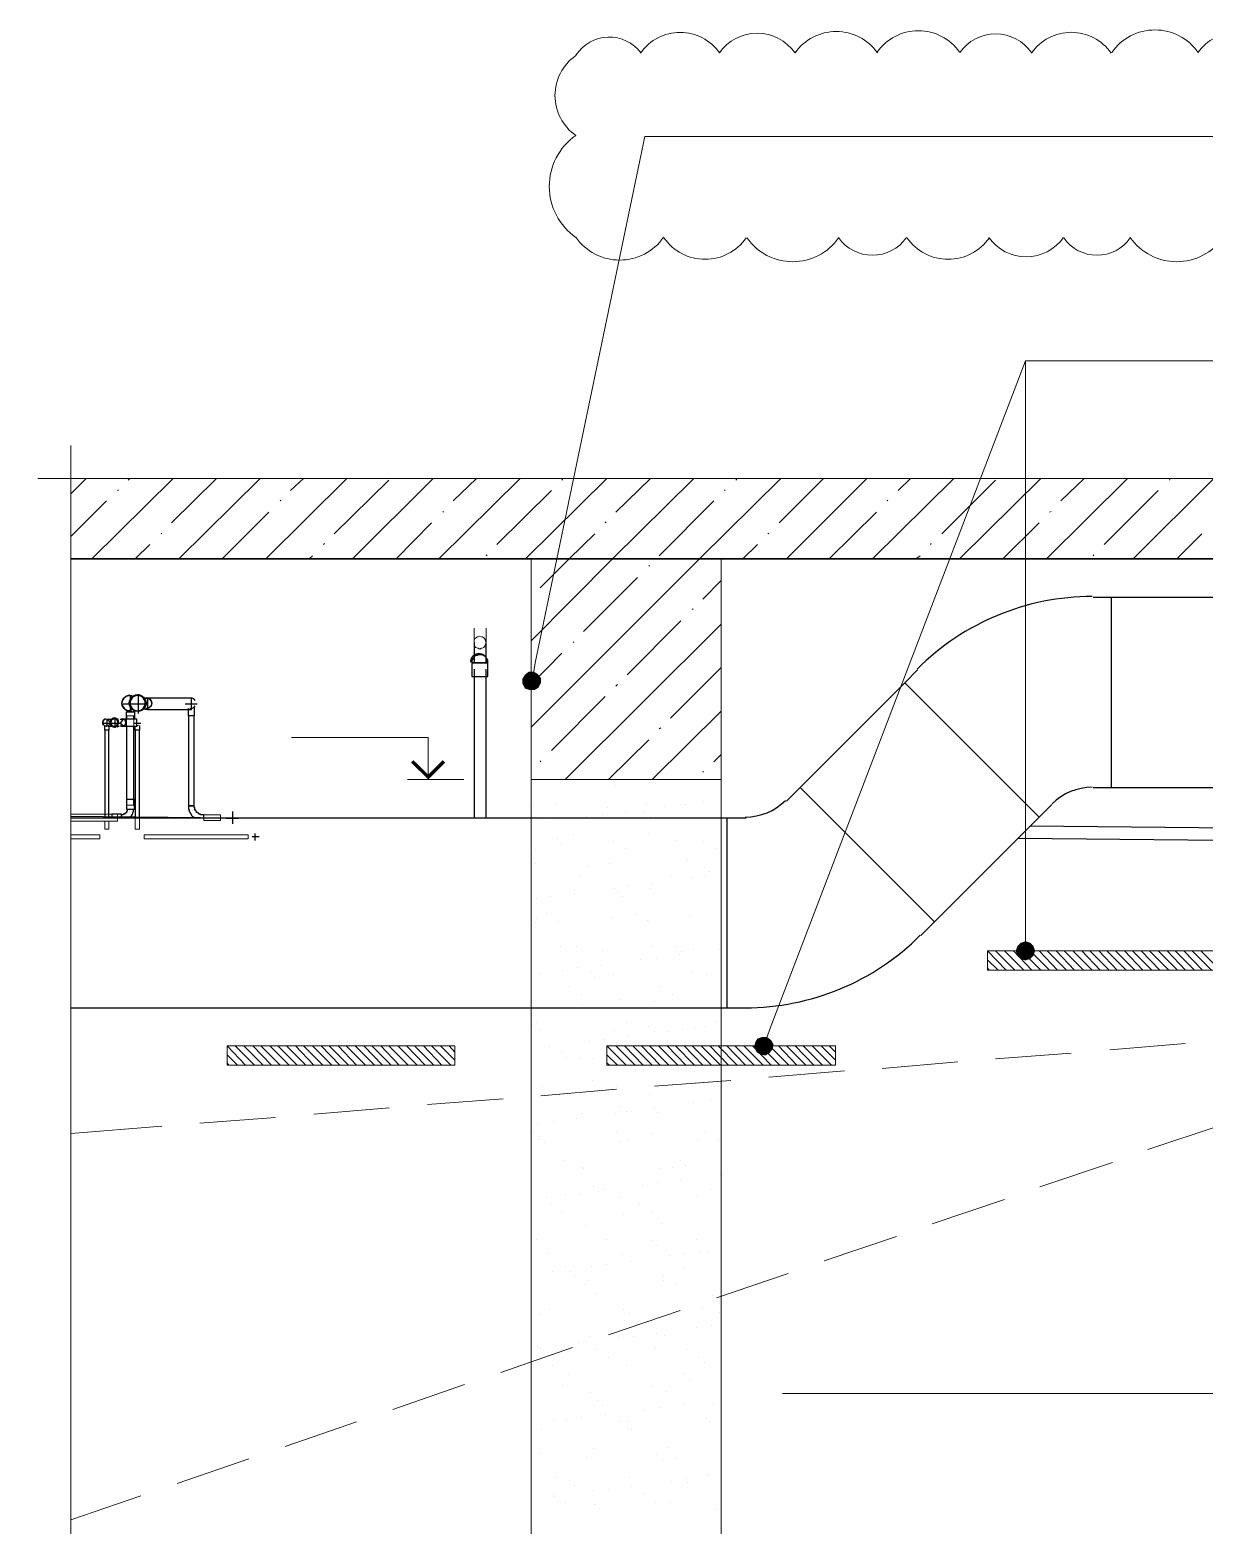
# Model space of a CAD drawing. Header units: millimetres. Extents: x -356862 to 418287, y 0 to 839748.
# Drawn here: x 397891 to 401049, y 761657 to 765679 of the extents above; entities that cross this region are included whole.
import ezdxf

# ---------------------------------------------------------------- set-up
doc = ezdxf.new("R2010")
doc.units = ezdxf.units.MM
doc.layers.add('PDF _Геометрия', color=7, linetype='Continuous', true_color=0xbababa)
doc.layers.add('PDF _Сплошная заливка', color=7, linetype='Continuous', true_color=0xf50000)

msp = doc.modelspace()

# ---------------------------------------------------------------- linework, layer by layer
at = {"layer": 'PDF _Геометрия', "color": 1, "lineweight": 20}
for points in [[(400170.5422, 765616.5171, 0.520539888), (399948.8711, 765616.5171, 0.52053993), (399745.5641, 765616.8028, 0.520539899), (399534.1736, 765617.1215)], [(401443.7671, 765617.7259, 0.520540055), (401243.3764, 765617.7259, 0.520539899), (401032.3796, 765617.1215)], [(399358.8788, 765609.3847, 0.520539928), (399358.8788, 765394.807, 0.52053988), (399359.4193, 765120.0106)]]:
    msp.add_lwpolyline(points, format="xyb", dxfattribs=at)
at = {"layer": 'PDF _Геометрия', "color": 251, "lineweight": 20, "true_color": 0x545454}
for points in [[(399245.7917, 763952.4553), (399250.1216, 763976.2697), (399544.5546, 765392.146), (399696.101, 765392.146), (402822.2866, 765392.146)], [(399873.6268, 762969.5687), (399882.2866, 762993.3831), (400568.5752, 764788.1254)], [(400568.5752, 763227.1975), (400568.5752, 763253.1769), (400568.5752, 764788.1254), (400722.2866, 764788.1254), (403991.3587, 764788.1254)], [(402071.0495, 762997.713), (402055.8948, 762978.2285), (401283.0082, 762010.4965), (401129.2969, 762010.4965), (399914.7608, 762010.4965)]]:
    msp.add_lwpolyline(points, dxfattribs=at)
at = {"layer": 'PDF _Геометрия', "color": 7, "lineweight": 5}
for points in [[(408306.101, 764472.0429), (408217.3381, 764472.0429), (403183.833, 764472.0429), (403147.0288, 764621.4243), (403071.2556, 764324.8264), (403034.4515, 764472.0429), (398000.9464, 764472.0429), (397912.1835, 764472.0429)], [(398000.9464, 764560.8058), (398000.9464, 764472.0429), (398000.9464, 761205.1357), (397853.7299, 761168.3315), (398150.3278, 761094.7233), (398000.9464, 761057.9192), (398000.9464, 757788.847), (398000.9464, 757700.0841)]]:
    msp.add_lwpolyline(points, dxfattribs=at)
at = {"layer": 'PDF _Геометрия', "color": 7, "lineweight": 9}
for points in [[(398000.9464, 764430.9089), (398042.0804, 764472.0429)], [(398057.235, 764255.548), (398275.8948, 764472.0429)], [(398154.6577, 764467.713), (398158.9876, 764472.0429)], [(398271.5649, 764352.9707), (398392.802, 764472.0429)], [(398291.0495, 764255.548), (398509.7093, 764472.0429)], [(398524.8639, 764255.548), (398743.5237, 764472.0429)], [(398591.9773, 764439.5687), (398626.6165, 764472.0429)], [(398708.8845, 764322.6614), (398856.101, 764467.713)], [(398758.6783, 764255.548), (398975.1732, 764472.0429)], [(398990.3278, 764255.548), (399208.9876, 764472.0429)], [(399029.2969, 764411.4243), (399092.0804, 764472.0429)], [(399224.1422, 764255.548), (399442.802, 764472.0429)], [(399321.5649, 764467.713), (399323.7299, 764472.0429)], [(399457.9567, 764255.548), (399676.6165, 764472.0429)], [(399466.6165, 764381.1151), (399559.7093, 764472.0429)], [(399691.7711, 764255.548), (399910.4309, 764472.0429)], [(399789.1938, 764467.713), (399793.5237, 764472.0429)], [(399906.101, 764352.9707), (400025.1732, 764472.0429)], [(399925.5855, 764255.548), (400142.0804, 764472.0429)], [(400157.235, 764255.548), (400375.8948, 764472.0429)], [(400226.5134, 764439.5687), (400258.9876, 764472.0429)], [(400343.4206, 764322.6614), (400488.4721, 764467.713)], [(400391.0495, 764255.548), (400609.7093, 764472.0429)], [(400624.8639, 764255.548), (400843.5237, 764472.0429)], [(400663.833, 764411.4243), (400726.6165, 764472.0429)], [(400858.6783, 764255.548), (401075.1732, 764472.0429)], [(400956.101, 764467.713), (400958.266, 764472.0429)], [(398126.5134, 764439.5687), (398128.6783, 764441.7336)], [(399146.2041, 764294.5171), (399293.4206, 764439.5687)], [(399758.8845, 764439.5687), (399761.0495, 764441.7336)], [(400780.7402, 764294.5171), (400925.7917, 764439.5687)], [(398000.9464, 764316.1666), (398096.2041, 764411.4243)], [(398563.833, 764411.4243), (398565.9979, 764413.5893)], [(399583.5237, 764264.2078), (399730.7402, 764411.4243)], [(400196.2041, 764411.4243), (400198.369, 764413.5893)], [(398407.9567, 764255.548), (398533.5237, 764381.1151)], [(398875.5855, 764255.548), (398970.8433, 764352.9707)], [(399001.1526, 764381.1151), (399003.3175, 764383.28)], [(399438.4721, 764352.9707), (399440.6371, 764355.1357)], [(400040.3278, 764255.548), (400168.0598, 764381.1151)], [(400507.9567, 764255.548), (400605.3794, 764352.9707)], [(400633.5237, 764381.1151), (400637.8536, 764383.28)], [(398243.4206, 764322.6614), (398245.5855, 764324.8264)], [(399341.0495, 764255.548), (399410.3278, 764322.6614)], [(399875.7917, 764322.6614), (399877.9567, 764324.8264)], [(400975.5855, 764255.548), (401042.6989, 764322.6614)], [(398174.1422, 764255.548), (398213.1113, 764294.5171)], [(398641.7711, 764255.548), (398650.4309, 764264.2078)], [(398680.7402, 764294.5171), (398682.9051, 764296.6821)], [(399118.0598, 764264.2078), (399120.2247, 764266.3728)], [(399808.6783, 764255.548), (399847.6474, 764294.5171)], [(400274.1422, 764255.548), (400284.967, 764264.2078)], [(400313.1113, 764294.5171), (400315.2763, 764296.6821)], [(400750.4309, 764264.2078), (400752.5959, 764266.3728)], [(399239.2969, 759211.2181), (399239.2969, 763662.3522)], [(399750.2247, 763662.3522), (399750.2247, 759364.9295)]]:
    msp.add_lwpolyline(points, dxfattribs=at)
at = {"layer": 'PDF _Геометрия', "color": 7, "lineweight": 30}
msp.add_lwpolyline([(398000.9464, 764255.548), (407370.8433, 764255.548), (407370.8433, 760202.7645), (402614.4515, 760202.7645), (402614.4515, 759958.1254)], dxfattribs=at)
at = {"layer": 'PDF _Геометрия', "color": 250, "lineweight": 5, "true_color": 0x383e42}
for points in [[(399239.2969, 764034.7233), (399457.9567, 764255.548)], [(399239.2969, 763803.0738), (399691.7711, 764255.548)], [(399263.1113, 764177.6099), (399341.0495, 764255.548)], [(399555.3794, 764236.0635), (399557.5443, 764238.2285)], [(399380.0185, 764060.7027), (399525.0701, 764205.7542)], [(399700.4309, 764147.3006), (399750.2247, 764197.0944)], [(399672.2866, 764119.1563), (399674.4515, 764121.3212)], [(399330.2247, 763662.3522), (399750.2247, 764080.1872)], [(399496.9257, 763943.7955), (399641.9773, 764088.847)], [(399351.8742, 764030.3934), (399354.0391, 764032.5584)], [(399239.2969, 763917.8161), (399321.5649, 764002.2491)], [(399613.833, 763826.8882), (399750.2247, 763963.28)], [(399466.6165, 763913.4862), (399470.9464, 763917.8161)], [(399293.4206, 763740.2903), (399438.4721, 763885.3419)], [(399564.0391, 763662.3522), (399750.2247, 763846.3728)], [(399583.5237, 763798.7439), (399587.8536, 763800.9089)], [(399447.1319, 763662.3522), (399555.3794, 763768.4346)], [(399263.1113, 763709.981), (399265.2763, 763712.146)], [(399730.7402, 763709.981), (399750.2247, 763729.4656)], [(399700.4309, 763681.8367), (399702.5959, 763684.0017)]]:
    msp.add_lwpolyline(points, dxfattribs=at)
at = {"layer": 'PDF _Геометрия', "color": 7, "lineweight": 13}
msp.add_lwpolyline([(399750.2247, 763662.3522), (399750.2247, 764255.548), (399239.2969, 764255.548), (399239.2969, 763662.3522)], close=True, dxfattribs=at)
at = {"layer": 'PDF _Геометрия', "color": 252, "lineweight": 25, "true_color": 0x989898}
for points in [[(400800.2247, 763640.7027), (400800.2247, 764151.6305), (400750.4309, 764151.6305)], [(401079.5031, 764151.6305), (400800.2247, 764151.6305)], [(399085.5855, 764030.3934), (399085.5855, 763976.2697)], [(399118.0598, 763976.2697), (399118.0598, 764030.3934)], [(399085.5855, 763958.9501), (399085.5855, 763558.4346)], [(399118.0598, 763558.4346), (399118.0598, 763958.9501)], [(399122.3897, 763976.2697), (399122.3897, 763976.2697)], [(400278.4721, 763956.7852), (400243.833, 763922.146), (399962.3897, 763640.7027)], [(400243.833, 763922.146), (400605.3794, 763560.5996), (400640.0185, 763595.2388)], [(398141.668, 763865.8573), (398180.6371, 763865.8573)], [(398156.8227, 763865.8573), (398208.7814, 763865.8573)], [(398171.9773, 763885.3419), (398161.1526, 763887.5068), (398158.9876, 763865.8573), (398163.3175, 763844.2078), (398171.9773, 763846.3728)], [(398161.1526, 763846.3728), (398161.1526, 763885.3419)], [(398182.802, 763839.8779), (398182.802, 763891.8367)], [(398200.1216, 763881.012), (398206.6165, 763881.012), (398206.6165, 763865.8573), (398206.6165, 763850.7027), (398208.7814, 763850.7027), (398210.9464, 763850.7027), (398213.1113, 763850.7027), (398215.2763, 763850.7027), (398217.4412, 763850.7027), (398219.6062, 763850.7027), (398310.534, 763850.7027), (398312.6989, 763850.7027), (398314.8639, 763850.7027), (398317.0288, 763850.7027), (398319.1938, 763850.7027), (398321.3587, 763850.7027), (398323.5237, 763850.7027), (398325.6886, 763850.7027), (398325.6886, 763883.1769)], [(398325.6886, 763881.012), (398323.5237, 763881.012), (398321.3587, 763881.012), (398319.1938, 763881.012), (398317.0288, 763881.012), (398314.8639, 763881.012), (398312.6989, 763881.012), (398310.534, 763881.012), (398219.6062, 763881.012), (398217.4412, 763881.012), (398215.2763, 763881.012), (398213.1113, 763881.012), (398210.9464, 763881.012), (398208.7814, 763881.012), (398206.6165, 763881.012), (398204.4515, 763881.012), (398202.2866, 763881.012), (398202.2866, 763878.847)], [(398308.369, 763865.8573), (398340.8433, 763865.8573)], [(398098.369, 763805.2388), (398098.369, 763824.7233), (398109.1938, 763813.8986), (398100.534, 763805.2388), (398111.3587, 763805.2388)], [(398098.369, 763824.7233), (398107.0288, 763824.7233)], [(398111.3587, 763824.7233), (398115.6886, 763824.7233)], [(398120.0185, 763800.9089), (398120.0185, 763826.8882)], [(398126.5134, 763824.7233), (398128.6783, 763824.7233)], [(398128.6783, 763824.7233), (398128.6783, 763824.7233)], [(398133.0082, 763824.7233), (398141.668, 763824.7233), (398133.0082, 763813.8986), (398143.833, 763805.2388), (398133.0082, 763805.2388)], [(398137.3381, 763805.2388), (398139.5031, 763805.2388), (398141.668, 763805.2388), (398143.833, 763805.2388), (398145.9979, 763805.2388), (398148.1629, 763805.2388), (398150.3278, 763805.2388), (398152.4928, 763805.2388), (398154.6577, 763805.2388), (398156.8227, 763805.2388), (398165.4824, 763805.2388), (398167.6474, 763805.2388), (398169.8123, 763805.2388), (398171.9773, 763805.2388), (398174.1422, 763805.2388), (398176.3072, 763805.2388), (398178.4721, 763805.2388), (398178.4721, 763824.7233), (398176.3072, 763824.7233), (398174.1422, 763824.7233), (398171.9773, 763824.7233), (398169.8123, 763824.7233), (398167.6474, 763824.7233), (398165.4824, 763824.7233), (398156.8227, 763824.7233), (398154.6577, 763824.7233), (398152.4928, 763824.7233), (398150.3278, 763824.7233), (398148.1629, 763824.7233), (398145.9979, 763824.7233), (398143.833, 763824.7233), (398141.668, 763824.7233), (398139.5031, 763824.7233), (398137.3381, 763824.7233), (398137.3381, 763822.5584)], [(398150.3278, 763833.3831), (398150.3278, 763824.7233), (398150.3278, 763844.2078), (398161.1526, 763844.2078), (398171.9773, 763844.2078), (398171.9773, 763824.7233)], [(398152.4928, 763844.2078), (398152.4928, 763846.3728)], [(398169.8123, 763846.3728), (398169.8123, 763844.2078)], [(398169.8123, 763824.7233), (398169.8123, 763833.3831)], [(398206.6165, 763850.7027), (398200.1216, 763850.7027)], [(398204.4515, 763850.7027), (398204.4515, 763852.8676), (398202.2866, 763852.8676)], [(398332.1835, 763855.0326), (398332.1835, 763852.8676), (398332.1835, 763850.7027), (398332.1835, 763848.5377), (398332.1835, 763846.3728), (398332.1835, 763844.2078), (398332.1835, 763842.0429), (398332.1835, 763839.8779), (398332.1835, 763837.713), (398332.1835, 763835.548), (398332.1835, 763833.3831), (398325.6886, 763833.3831), (398317.0288, 763833.3831), (398317.0288, 763835.548), (398317.0288, 763837.713), (398317.0288, 763839.8779), (398317.0288, 763842.0429), (398317.0288, 763844.2078), (398317.0288, 763846.3728), (398317.0288, 763848.5377), (398317.0288, 763850.7027), (398317.0288, 763852.8676)], [(398087.5443, 763813.8986), (398107.0288, 763813.8986), (398133.0082, 763813.8986)], [(398102.6989, 763805.2388), (398102.6989, 763803.0738), (398102.6989, 763800.9089), (398102.6989, 763798.7439), (398102.6989, 763796.579), (398102.6989, 763794.414), (398098.369, 763794.414), (398091.8742, 763794.414), (398091.8742, 763796.579), (398091.8742, 763798.7439), (398091.8742, 763800.9089), (398091.8742, 763803.0738), (398091.8742, 763805.2388)], [(398102.6989, 763562.7645), (398102.6989, 763794.414), (398098.369, 763794.414), (398091.8742, 763794.414), (398091.8742, 763562.7645)], [(398113.5237, 763805.2388), (398113.5237, 763805.2388)], [(398130.8433, 763805.2388), (398124.3484, 763803.0738)], [(398150.3278, 763805.2388), (398150.3278, 763593.0738)], [(398169.8123, 763813.8986), (398189.2969, 763813.8986)], [(398169.8123, 763593.0738), (398169.8123, 763805.2388)], [(398184.967, 763807.4037), (398184.967, 763805.2388), (398184.967, 763803.0738), (398184.967, 763800.9089), (398184.967, 763798.7439), (398184.967, 763796.579), (398184.967, 763794.414), (398178.4721, 763794.414), (398174.1422, 763794.414), (398174.1422, 763796.579), (398174.1422, 763798.7439), (398174.1422, 763800.9089), (398174.1422, 763803.0738), (398174.1422, 763805.2388)], [(398184.967, 763560.5996), (398184.967, 763794.414), (398178.4721, 763794.414), (398174.1422, 763794.414), (398174.1422, 763562.7645)], [(400323.9361, 763279.1563), (399962.3897, 763640.7027), (399925.5855, 763603.8986)], [(400750.4309, 763640.7027), (400800.2247, 763640.7027), (401079.5031, 763640.7027), (401131.4618, 763640.7027), (402307.0288, 763640.7027)], [(398152.4928, 763582.2491), (398152.4928, 763580.0841), (398152.4928, 763577.9192), (398152.4928, 763575.7542), (398150.3278, 763575.7542), (398150.3278, 763573.5893), (398148.1629, 763571.4243), (398145.9979, 763571.4243), (398145.9979, 763569.2594), (398143.833, 763569.2594), (398141.668, 763569.2594), (398141.668, 763567.0944), (398139.5031, 763567.0944), (398137.3381, 763567.0944)], [(398358.1629, 763560.5996), (398358.1629, 763567.0944), (398355.9979, 763567.0944), (398353.833, 763567.0944), (398351.668, 763567.0944), (398349.5031, 763567.0944), (398349.5031, 763569.2594), (398347.3381, 763569.2594), (398345.1732, 763569.2594), (398345.1732, 763571.4243), (398343.0082, 763571.4243), (398340.8433, 763573.5893), (398338.6783, 763573.5893), (398338.6783, 763575.7542), (398336.5134, 763577.9192), (398336.5134, 763580.0841), (398334.3484, 763580.0841), (398334.3484, 763582.2491), (398334.3484, 763584.414), (398334.3484, 763586.579), (398332.1835, 763586.579), (398332.1835, 763588.7439), (398332.1835, 763590.9089), (398317.0288, 763590.9089), (398317.0288, 763588.7439), (398317.0288, 763586.579), (398317.0288, 763584.414), (398317.0288, 763582.2491), (398319.1938, 763580.0841), (398319.1938, 763577.9192), (398319.1938, 763575.7542), (398321.3587, 763573.5893), (398321.3587, 763571.4243), (398323.5237, 763569.2594), (398325.6886, 763567.0944), (398325.6886, 763564.9295), (398327.8536, 763562.7645), (398330.0185, 763562.7645), (398330.0185, 763560.5996), (398332.1835, 763560.5996)], [(398436.101, 763558.4346), (398000.9464, 763562.7645)], [(399817.3381, 763558.4346), (399765.3794, 763558.4346), (398000.9464, 763558.4346)], [(398137.3381, 763562.7645), (398137.3381, 763569.2594), (398111.3587, 763569.2594), (398111.3587, 763562.7645)], [(398418.7814, 763558.4346), (398451.2556, 763558.4346)], [(398436.101, 763543.28), (398436.101, 763575.7542)], [(399765.3794, 763558.4346), (399765.3794, 763047.5068), (399817.3381, 763047.5068)], [(400287.1319, 763242.3522), (400323.9361, 763279.1563), (400605.3794, 763560.5996)], [(398488.0598, 763508.6408), (398507.5443, 763508.6408)], [(398496.7196, 763497.8161), (398496.7196, 763517.3006)], [(400549.0907, 763504.3109), (407119.7093, 763439.3625)], [(407119.7093, 763471.8367), (400581.5649, 763536.7852)], [(398000.9464, 763047.5068), (399765.3794, 763047.5068)]]:
    msp.add_lwpolyline(points, dxfattribs=at)
at = {"layer": 'PDF _Геометрия', "color": 4, "lineweight": 5}
for points in [[(399085.5855, 764069.3625), (399085.5855, 764030.3934)], [(399118.0598, 764030.3934), (399118.0598, 764069.3625)]]:
    msp.add_lwpolyline(points, dxfattribs=at)
msp.add_lwpolyline([(399100.7402, 764047.713), (399096.4103, 764045.548), (399094.2453, 764045.548), (399089.9154, 764043.3831), (399087.7505, 764041.2181), (399085.5855, 764036.8882), (399085.5855, 764034.7233), (399085.5855, 764030.3934), (399085.5855, 764026.0635), (399085.5855, 764023.8986), (399087.7505, 764019.5687), (399089.9154, 764017.4037), (399094.2453, 764015.2388), (399096.4103, 764015.2388), (399100.7402, 764013.0738), (399105.0701, 764015.2388), (399107.235, 764015.2388), (399111.5649, 764017.4037), (399113.7299, 764019.5687), (399115.8948, 764023.8986), (399115.8948, 764026.0635), (399118.0598, 764030.3934), (399115.8948, 764034.7233), (399115.8948, 764036.8882), (399113.7299, 764041.2181), (399111.5649, 764043.3831), (399107.235, 764045.548), (399105.0701, 764045.548)], close=True, dxfattribs=at)
at = {"layer": 'PDF _Геометрия', "color": 252, "lineweight": 25, "true_color": 0x989898}
for points in [[(399120.5197, 763983.2752, 0.346034399), (399098.4299, 764000.6424, 0.3460344), (399076.34, 763983.2752)], [(399116.5971, 763991.5741, 0.149266833), (399105.5563, 763999.4965, 0.079888287), (399098.4299, 764000.6424, 0.073835022), (399091.8249, 763999.6617)], [(398164.7238, 763887.1899, 0.238902754), (398146.4213, 763883.9165, 0.228589538), (398138.2356, 763867.4937, 0.091767681), (398139.5982, 763860.1322, 0.151522015), (398147.5935, 763850.2496, 0.157828281), (398160.172, 763846.9723, -1.044201413), (398158.8026, 763888.0607)], [(398198.8443, 763854.1315, 0.158394964), (398203.1862, 763867.4937, -1.000000016), (398157.7223, 763867.4937, -1.000000016), (398203.1862, 763867.4937)], [(398218.3141, 763868.362, 0.396244123), (398204.2687, 763881.5658, -0.955375483), (398205.5621, 763853.4811, 0.189138119), (398214.7452, 763858.0985, 0.181006518), (398218.3409, 763867.4937)], [(398097.8479, 763805.9641, -1.099301778), (398096.0169, 763825.275, 0.414213335), (398086.2746, 763815.5327, 0.466906545), (398097.8479, 763805.9641)], [(398138.6303, 763805.8148, 0.03482018), (398139.9854, 763805.8133, 0.935762837), (398139.3181, 763825.275, -0.414213334), (398149.0603, 763815.5327, -0.105318976), (398148.2147, 763811.5626, -0.25226952), (398140.7568, 763805.8973)]]:
    msp.add_lwpolyline(points, format="xyb", dxfattribs=at)
for points in [[(399079.0907, 763976.2697), (399100.7402, 763976.2697), (399122.3897, 763976.2697), (399122.3897, 763978.4346), (399122.3897, 763980.5996), (399122.3897, 763982.7645), (399120.2247, 763984.9295), (399120.2247, 763987.0944), (399118.0598, 763989.2594), (399118.0598, 763991.4243), (399115.8948, 763991.4243), (399115.8948, 763993.5893), (399113.7299, 763993.5893), (399111.5649, 763995.7542), (399109.4, 763995.7542), (399107.235, 763997.9192), (399105.0701, 763997.9192), (399102.9051, 763997.9192), (399100.7402, 763997.9192), (399098.5752, 763997.9192), (399096.4103, 763997.9192), (399094.2453, 763997.9192), (399094.2453, 763995.7542), (399092.0804, 763995.7542), (399089.9154, 763995.7542), (399087.7505, 763993.5893), (399085.5855, 763993.5893), (399085.5855, 763991.4243), (399083.4206, 763989.2594), (399083.4206, 763987.0944), (399081.2556, 763987.0944), (399081.2556, 763984.9295), (399081.2556, 763982.7645), (399079.0907, 763982.7645), (399079.0907, 763980.5996), (399079.0907, 763978.4346)], [(399122.3897, 763976.2697), (399100.7402, 763976.2697), (399079.0907, 763976.2697), (399079.0907, 763939.4656), (399100.7402, 763939.4656), (399122.3897, 763939.4656)], [(398332.1835, 763833.3831), (398325.6886, 763833.3831), (398317.0288, 763833.3831), (398317.0288, 763590.9089), (398325.6886, 763590.9089), (398332.1835, 763590.9089)], [(398150.3278, 763608.2285), (398150.3278, 763582.2491), (398171.9773, 763582.2491), (398171.9773, 763608.2285)]]:
    msp.add_lwpolyline(points, close=True, dxfattribs=at)
at = {"layer": 'PDF _Геометрия', "color": 1, "lineweight": 5}
for points in [[(398141.668, 763865.8573), (398180.6371, 763865.8573)], [(398156.8227, 763865.8573), (398208.7814, 763865.8573)], [(398161.1526, 763846.3728), (398161.1526, 763885.3419)], [(398182.802, 763839.8779), (398182.802, 763891.8367)], [(398308.369, 763865.8573), (398340.8433, 763865.8573)], [(398325.6886, 763850.7027), (398325.6886, 763883.1769)], [(398000.9464, 763549.7748), (398126.5134, 763549.7748), (398126.5134, 763558.4346), (398126.5134, 763569.2594), (398000.9464, 763569.2594)], [(398418.7814, 763558.4346), (398451.2556, 763558.4346)], [(398436.101, 763543.28), (398436.101, 763575.7542)]]:
    msp.add_lwpolyline(points, dxfattribs=at)
at = {"layer": 'PDF _Геометрия', "color": 252, "lineweight": 25, "true_color": 0x989898}
for points in [[(398159.8873, 763867.4937, 1.000000657), (398201.0213, 763867.4937, 1.000000657)], [(398105.7614, 763815.5327, 1.000000904), (398129.5758, 763815.5327, 1.000000901)], [(398107.9263, 763815.5327, 0.99999961), (398127.4109, 763815.5327, 0.999999611)]]:
    msp.add_lwpolyline(points, format="xyb", close=True, dxfattribs=at)
at = {"layer": 'PDF _Геометрия', "color": 1, "lineweight": 5}
for points in [[(398150.3278, 763593.0738), (398161.1526, 763593.0738), (398169.8123, 763593.0738), (398169.8123, 763833.3831), (398161.1526, 763833.3831), (398150.3278, 763833.3831)], [(398332.1835, 763833.3831), (398325.6886, 763833.3831), (398317.0288, 763833.3831), (398317.0288, 763590.9089), (398325.6886, 763590.9089), (398332.1835, 763590.9089)], [(398358.1629, 763567.0944), (398358.1629, 763558.4346), (398358.1629, 763551.9398), (398403.6268, 763551.9398), (398403.6268, 763558.4346), (398403.6268, 763567.0944)]]:
    msp.add_lwpolyline(points, close=True, dxfattribs=at)
at = {"layer": 'PDF _Геометрия', "color": 5, "lineweight": 5}
for points in [[(398102.6989, 763569.2594), (398102.6989, 763794.414), (398098.369, 763794.414), (398091.8742, 763794.414), (398091.8742, 763569.2594)], [(398091.8742, 763549.7748), (398091.8742, 763528.1254), (398098.369, 763528.1254), (398102.6989, 763528.1254), (398102.6989, 763549.7748)], [(398000.9464, 763502.146), (398078.8845, 763502.146), (398078.8845, 763508.6408), (398078.8845, 763512.9707), (398000.9464, 763512.9707)]]:
    msp.add_lwpolyline(points, dxfattribs=at)
for points in [[(398184.967, 763794.414), (398178.4721, 763794.414), (398174.1422, 763794.414), (398174.1422, 763528.1254), (398178.4721, 763528.1254), (398184.967, 763528.1254)], [(398197.9567, 763512.9707), (398197.9567, 763508.6408), (398197.9567, 763502.146), (398477.235, 763502.146), (398477.235, 763508.6408), (398477.235, 763512.9707)]]:
    msp.add_lwpolyline(points, close=True, dxfattribs=at)
at = {"layer": 'PDF _Геометрия', "color": 112, "lineweight": 5, "true_color": 0x00b85c}
for points in [[(398962.1835, 763662.3522), (398962.1835, 763774.9295), (398594.1422, 763774.9295)], [(399057.4412, 763662.3522), (398905.8948, 763662.3522)]]:
    msp.add_lwpolyline(points, dxfattribs=at)
at = {"layer": 'PDF _Геометрия', "color": 112, "lineweight": 0, "true_color": 0x00b85c, "const_width": 9.1851}
msp.add_lwpolyline([(398918.8845, 763711.0635), (398962.1835, 763668.847), (399004.4, 763711.0635)], dxfattribs=at)
at = {"layer": 'PDF _Геометрия', "color": 24, "lineweight": 18, "true_color": 0xa12502}
for points in [[(399466.6165, 763645.0326), (399466.6165, 763645.0326)], [(399245.7917, 763588.7439), (399245.7917, 763588.7439)], [(399304.2453, 763595.2388), (399304.2453, 763595.2388)], [(399444.967, 763586.579), (399444.967, 763586.579)], [(399548.8845, 763595.2388), (399548.8845, 763595.2388)], [(399598.6783, 763588.7439), (399598.6783, 763588.7439)], [(399639.8123, 763595.2388), (399639.8123, 763595.2388)], [(399654.967, 763595.2388), (399654.967, 763595.2388)], [(399702.5959, 763603.8986), (399702.5959, 763603.8986)], [(399282.5959, 763547.6099), (399282.5959, 763547.6099)], [(399388.6783, 763562.7645), (399388.6783, 763562.7645)], [(399429.8123, 763567.0944), (399429.8123, 763567.0944)], [(399492.5959, 763575.7542), (399492.5959, 763575.7542)], [(399544.5546, 763573.5893), (399544.5546, 763573.5893)], [(399559.7093, 763560.5996), (399559.7093, 763560.5996)], [(399310.7402, 763504.3109), (399310.7402, 763504.3109)], [(399351.8742, 763515.1357), (399351.8742, 763515.1357)], [(399555.3794, 763517.3006), (399555.3794, 763517.3006)], [(399250.1216, 763474.0017), (399250.1216, 763474.0017)], [(399323.7299, 763491.3212), (399323.7299, 763491.3212)], [(399460.1216, 763495.6511), (399460.1216, 763495.6511)], [(399492.5959, 763476.1666), (399492.5959, 763476.1666)], [(399626.8227, 763497.8161), (399626.8227, 763497.8161)], [(399702.5959, 763495.6511), (399702.5959, 763495.6511)], [(399735.0701, 763476.1666), (399735.0701, 763476.1666)], [(399250.1216, 763437.1975), (399250.1216, 763437.1975)], [(399393.0082, 763430.7027), (399393.0082, 763430.7027)], [(399449.2969, 763437.1975), (399449.2969, 763437.1975)], [(399659.2969, 763443.6924), (399659.2969, 763443.6924)], [(399704.7608, 763426.3728), (399704.7608, 763426.3728)], [(399369.1938, 763400.3934), (399369.1938, 763400.3934)], [(399566.2041, 763383.0738), (399566.2041, 763383.0738)], [(399611.668, 763400.3934), (399611.668, 763400.3934)], [(399672.2866, 763396.0635), (399672.2866, 763396.0635)], [(399711.2556, 763402.5584), (399711.2556, 763402.5584)], [(399717.7505, 763413.3831), (399717.7505, 763413.3831)], [(399252.2866, 763341.9398), (399252.2866, 763341.9398)], [(399291.2556, 763346.2697), (399291.2556, 763346.2697)], [(399356.2041, 763365.7542), (399356.2041, 763365.7542)], [(399356.2041, 763354.9295), (399356.2041, 763354.9295)], [(399462.2866, 763370.0841), (399462.2866, 763370.0841)], [(399470.9464, 763359.2594), (399470.9464, 763359.2594)], [(399483.9361, 763346.2697), (399483.9361, 763346.2697)], [(399501.2556, 763374.414), (399501.2556, 763374.414)], [(399559.7093, 763367.9192), (399559.7093, 763367.9192)], [(399280.4309, 763300.8058), (399280.4309, 763300.8058)], [(399522.9051, 763300.8058), (399522.9051, 763300.8058)], [(399250.1216, 763276.9913), (399250.1216, 763276.9913)], [(399254.4515, 763287.8161), (399254.4515, 763287.8161)], [(399312.9051, 763279.1563), (399312.9051, 763279.1563)], [(399455.7917, 763287.8161), (399455.7917, 763287.8161)], [(399551.0495, 763283.4862), (399551.0495, 763283.4862)], [(399555.3794, 763279.1563), (399555.3794, 763279.1563)], [(399665.7917, 763294.3109), (399665.7917, 763294.3109)], [(399317.235, 763214.2078), (399317.235, 763214.2078)], [(399360.534, 763214.2078), (399360.534, 763214.2078)], [(399431.9773, 763203.3831), (399431.9773, 763203.3831)], [(399533.7299, 763177.4037), (399533.7299, 763177.4037)], [(399564.0391, 763216.3728), (399564.0391, 763216.3728)], [(399574.8639, 763181.7336), (399574.8639, 763181.7336)], [(399628.9876, 763212.0429), (399628.9876, 763212.0429)], [(399637.6474, 763190.3934), (399637.6474, 763190.3934)], [(399644.1422, 763199.0532), (399644.1422, 763199.0532)], [(399674.4515, 763205.548), (399674.4515, 763205.548)], [(399743.7299, 763205.548), (399743.7299, 763205.548)], [(399260.9464, 763138.4346), (399260.9464, 763138.4346)], [(399323.7299, 763149.2594), (399323.7299, 763149.2594)], [(399364.8639, 763155.7542), (399364.8639, 763155.7542)], [(399395.1732, 763142.7645), (399395.1732, 763142.7645)], [(399427.6474, 763162.2491), (399427.6474, 763162.2491)], [(399670.1216, 763144.9295), (399670.1216, 763144.9295)], [(399343.2144, 763105.9604), (399343.2144, 763105.9604)], [(399410.3278, 763129.7748), (399410.3278, 763129.7748)], [(399460.1216, 763136.2697), (399460.1216, 763136.2697)], [(399585.6886, 763105.9604), (399585.6886, 763105.9604)], [(399711.2556, 763136.2697), (399711.2556, 763136.2697)], [(399364.8639, 763064.8264), (399364.8639, 763064.8264)], [(399375.6886, 763084.3109), (399375.6886, 763084.3109)], [(399477.4412, 763069.1563), (399477.4412, 763069.1563)], [(399570.534, 763066.9913), (399570.534, 763066.9913)], [(399618.1629, 763084.3109), (399618.1629, 763084.3109)], [(399243.6268, 762999.8779), (399243.6268, 762999.8779)], [(399252.2866, 763008.5377), (399252.2866, 763008.5377)], [(399265.2763, 762986.8882), (399265.2763, 762986.8882)], [(399464.4515, 762986.8882), (399464.4515, 762986.8882)], [(399494.7608, 763008.5377), (399494.7608, 763008.5377)], [(399555.3794, 762997.713), (399555.3794, 762997.713)], [(399570.534, 762984.7233), (399570.534, 762984.7233)], [(399605.1732, 762984.7233), (399605.1732, 762984.7233)], [(399646.3072, 762989.0532), (399646.3072, 762989.0532)], [(399674.4515, 762993.3831), (399674.4515, 762993.3831)], [(399709.0907, 762997.713), (399709.0907, 762997.713)], [(399737.235, 763008.5377), (399737.235, 763008.5377)], [(399289.0907, 762943.5893), (399289.0907, 762943.5893)], [(399395.1732, 762956.579), (399395.1732, 762956.579)], [(399436.3072, 762963.0738), (399436.3072, 762963.0738)], [(399499.0907, 762971.7336), (399499.0907, 762971.7336)], [(399321.5649, 762928.4346), (399321.5649, 762928.4346)], [(399334.5546, 762915.445), (399334.5546, 762915.445)], [(399371.3587, 762913.28), (399371.3587, 762913.28)], [(399405.9979, 762911.1151), (399405.9979, 762911.1151)], [(399574.8639, 762917.6099), (399574.8639, 762917.6099)], [(399637.6474, 762921.9398), (399637.6474, 762921.9398)], [(399648.4721, 762911.1151), (399648.4721, 762911.1151)], [(399438.4721, 762889.4656), (399438.4721, 762889.4656)], [(399680.9464, 762889.4656), (399680.9464, 762889.4656)], [(399269.6062, 762837.5068), (399269.6062, 762837.5068)], [(399403.833, 762852.6614), (399403.833, 762852.6614)], [(399468.7814, 762835.3419), (399468.7814, 762835.3419)], [(399680.9464, 762844.0017), (399680.9464, 762844.0017)], [(399715.5855, 762850.4965), (399715.5855, 762850.4965)], [(399728.5752, 762837.5068), (399728.5752, 762837.5068)], [(399315.0701, 762813.6924), (399315.0701, 762813.6924)], [(399479.6062, 762783.3831), (399479.6062, 762783.3831)], [(399557.5443, 762813.6924), (399557.5443, 762813.6924)], [(399570.534, 762779.0532), (399570.534, 762779.0532)], [(399676.6165, 762792.0429), (399676.6165, 762792.0429)], [(399717.7505, 762798.5377), (399717.7505, 762798.5377)], [(399256.6165, 762737.9192), (399256.6165, 762737.9192)], [(399297.7505, 762742.2491), (399297.7505, 762742.2491)], [(399360.534, 762750.9089), (399360.534, 762750.9089)], [(399375.6886, 762763.8986), (399375.6886, 762763.8986)], [(399466.6165, 762763.8986), (399466.6165, 762763.8986)], [(399494.7608, 762770.3934), (399494.7608, 762770.3934)], [(399507.7505, 762770.3934), (399507.7505, 762770.3934)], [(399579.1938, 762766.0635), (399579.1938, 762766.0635)], [(399245.7917, 762714.1047), (399245.7917, 762714.1047)], [(399258.7814, 762694.6202), (399258.7814, 762694.6202)], [(399260.9464, 762701.1151), (399260.9464, 762701.1151)], [(399468.7814, 762714.1047), (399468.7814, 762714.1047)], [(399501.2556, 762694.6202), (399501.2556, 762694.6202)], [(399561.8742, 762707.6099), (399561.8742, 762707.6099)], [(399685.2763, 762694.6202), (399685.2763, 762694.6202)], [(399711.2556, 762716.2697), (399711.2556, 762716.2697)], [(399743.7299, 762694.6202), (399743.7299, 762694.6202)], [(399273.9361, 762685.9604), (399273.9361, 762685.9604)], [(399475.2763, 762685.9604), (399475.2763, 762685.9604)], [(399328.0598, 762638.3315), (399328.0598, 762638.3315)], [(399377.8536, 762618.847), (399377.8536, 762618.847)], [(399380.0185, 762614.5171), (399380.0185, 762614.5171)], [(399583.5237, 762616.6821), (399583.5237, 762616.6821)], [(399620.3278, 762618.847), (399620.3278, 762618.847)], [(399639.8123, 762636.1666), (399639.8123, 762636.1666)], [(399654.967, 762623.1769), (399654.967, 762623.1769)], [(399579.1938, 762577.713), (399579.1938, 762577.713)], [(399641.9773, 762586.3728), (399641.9773, 762586.3728)], [(399748.0598, 762599.3625), (399748.0598, 762599.3625)], [(399280.4309, 762536.579), (399280.4309, 762536.579)], [(399330.2247, 762545.2388), (399330.2247, 762545.2388)], [(399369.1938, 762549.5687), (399369.1938, 762549.5687)], [(399405.9979, 762566.8882), (399405.9979, 762566.8882)], [(399421.1526, 762553.8986), (399421.1526, 762553.8986)], [(399434.1422, 762558.2285), (399434.1422, 762558.2285)], [(399479.6062, 762536.579), (399479.6062, 762536.579)], [(399538.0598, 762571.2181), (399538.0598, 762571.2181)], [(399689.6062, 762543.0738), (399689.6062, 762543.0738)], [(399722.0804, 762560.3934), (399722.0804, 762560.3934)], [(399289.0907, 762519.2594), (399289.0907, 762519.2594)], [(399321.5649, 762497.6099), (399321.5649, 762497.6099)], [(399531.5649, 762519.2594), (399531.5649, 762519.2594)], [(399564.0391, 762499.7748), (399564.0391, 762499.7748)], [(399384.3484, 762462.9707), (399384.3484, 762462.9707)], [(399488.266, 762493.28), (399488.266, 762493.28)], [(399590.0185, 762467.3006), (399590.0185, 762467.3006)], [(399254.4515, 762424.0017), (399254.4515, 762424.0017)], [(399440.6371, 762424.0017), (399440.6371, 762424.0017)], [(399566.2041, 762421.8367), (399566.2041, 762421.8367)], [(399683.1113, 762424.0017), (399683.1113, 762424.0017)], [(399284.7608, 762387.1975), (399284.7608, 762387.1975)], [(399483.9361, 762385.0326), (399483.9361, 762385.0326)], [(399579.1938, 762408.847), (399579.1938, 762408.847)], [(399611.668, 762380.7027), (399611.668, 762380.7027)], [(399650.6371, 762385.0326), (399650.6371, 762385.0326)], [(399693.9361, 762393.6924), (399693.9361, 762393.6924)], [(399715.5855, 762393.6924), (399715.5855, 762393.6924)], [(399295.5855, 762337.4037), (399295.5855, 762337.4037)], [(399332.3897, 762352.5584), (399332.3897, 762352.5584)], [(399345.3794, 762339.5687), (399345.3794, 762339.5687)], [(399401.668, 762352.5584), (399401.668, 762352.5584)], [(399440.6371, 762356.8882), (399440.6371, 762356.8882)], [(399505.5855, 762365.548), (399505.5855, 762365.548)], [(399648.4721, 762346.0635), (399648.4721, 762346.0635)], [(399351.8742, 762324.414), (399351.8742, 762324.414)], [(399384.3484, 762302.7645), (399384.3484, 762302.7645)], [(399390.8433, 762313.5893), (399390.8433, 762313.5893)], [(399594.3484, 762324.414), (399594.3484, 762324.414)], [(399594.3484, 762315.7542), (399594.3484, 762315.7542)], [(399626.8227, 762302.7645), (399626.8227, 762302.7645)], [(399414.6577, 762276.7852), (399414.6577, 762276.7852)], [(399726.4103, 762274.6202), (399726.4103, 762274.6202)], [(399739.4, 762261.6305), (399739.4, 762261.6305)], [(399260.9464, 762226.9913), (399260.9464, 762226.9913)], [(399289.0907, 762235.6511), (399289.0907, 762235.6511)], [(399488.266, 762235.6511), (399488.266, 762235.6511)], [(399503.4206, 762226.9913), (399503.4206, 762226.9913)], [(399700.4309, 762242.146), (399700.4309, 762242.146)], [(399745.8948, 762229.1563), (399745.8948, 762229.1563)], [(399490.4309, 762207.5068), (399490.4309, 762207.5068)], [(399505.5855, 762192.3522), (399505.5855, 762192.3522)], [(399577.0288, 762172.8676), (399577.0288, 762172.8676)], [(399683.1113, 762188.0223), (399683.1113, 762188.0223)], [(399724.2453, 762192.3522), (399724.2453, 762192.3522)], [(399256.6165, 762138.2285), (399256.6165, 762138.2285)], [(399263.1113, 762131.7336), (399263.1113, 762131.7336)], [(399304.2453, 762138.2285), (399304.2453, 762138.2285)], [(399367.0288, 762146.8882), (399367.0288, 762146.8882)], [(399395.1732, 762164.2078), (399395.1732, 762164.2078)], [(399473.1113, 762159.8779), (399473.1113, 762159.8779)], [(399514.2453, 762164.2078), (399514.2453, 762164.2078)], [(399572.6989, 762131.7336), (399572.6989, 762131.7336)], [(399598.6783, 762166.3728), (399598.6783, 762166.3728)], [(399271.7711, 762125.2388), (399271.7711, 762125.2388)], [(399414.6577, 762129.5687), (399414.6577, 762129.5687)], [(399447.1319, 762107.9192), (399447.1319, 762107.9192)], [(399657.1319, 762129.5687), (399657.1319, 762129.5687)], [(399689.6062, 762107.9192), (399689.6062, 762107.9192)], [(399704.7608, 762092.7645), (399704.7608, 762092.7645)], [(399295.5855, 762086.2697), (399295.5855, 762086.2697)], [(399338.8845, 762062.4553), (399338.8845, 762062.4553)], [(399494.7608, 762086.2697), (399494.7608, 762086.2697)], [(399650.6371, 762060.2903), (399650.6371, 762060.2903)], [(399323.7299, 762032.146), (399323.7299, 762032.146)], [(399399.5031, 762012.6614), (399399.5031, 762012.6614)], [(399566.2041, 762032.146), (399566.2041, 762032.146)], [(399603.0082, 762014.8264), (399603.0082, 762014.8264)], [(399665.7917, 762047.3006), (399665.7917, 762047.3006)], [(399416.8227, 761991.012), (399416.8227, 761991.012)], [(399431.9773, 761978.0223), (399431.9773, 761978.0223)], [(399585.6886, 761973.6924), (399585.6886, 761973.6924)], [(399648.4721, 761980.1872), (399648.4721, 761980.1872)], [(399732.9051, 761984.5171), (399732.9051, 761984.5171)], [(399299.9154, 761936.8882), (399299.9154, 761936.8882)], [(399334.5546, 761939.0532), (399334.5546, 761939.0532)], [(399375.6886, 761945.548), (399375.6886, 761945.548)], [(399438.4721, 761954.2078), (399438.4721, 761954.2078)], [(399477.4412, 761934.7233), (399477.4412, 761934.7233)], [(399499.0907, 761934.7233), (399499.0907, 761934.7233)], [(399544.5546, 761967.1975), (399544.5546, 761967.1975)], [(399709.0907, 761943.3831), (399709.0907, 761943.3831)], [(399719.9154, 761934.7233), (399719.9154, 761934.7233)], [(399267.4412, 761913.0738), (399267.4412, 761913.0738)], [(399499.0907, 761917.4037), (399499.0907, 761917.4037)], [(399509.9154, 761913.0738), (399509.9154, 761913.0738)], [(399405.9979, 761863.28), (399405.9979, 761863.28)], [(399609.5031, 761865.445), (399609.5031, 761865.445)], [(399265.2763, 761848.1254), (399265.2763, 761848.1254)], [(399386.5134, 761837.3006), (399386.5134, 761837.3006)], [(399577.0288, 761845.9604), (399577.0288, 761845.9604)], [(399590.0185, 761832.9707), (399590.0185, 761832.9707)], [(399628.9876, 761837.3006), (399628.9876, 761837.3006)], [(399304.2453, 761785.3419), (399304.2453, 761785.3419)], [(399341.0495, 761776.6821), (399341.0495, 761776.6821)], [(399503.4206, 761785.3419), (399503.4206, 761785.3419)], [(399615.9979, 761774.5171), (399615.9979, 761774.5171)], [(399657.1319, 761781.012), (399657.1319, 761781.012)], [(399659.2969, 761770.1872), (399659.2969, 761770.1872)], [(399713.4206, 761791.8367), (399713.4206, 761791.8367)], [(399719.9154, 761789.6718), (399719.9154, 761789.6718)], [(399297.7505, 761737.713), (399297.7505, 761737.713)], [(399302.0804, 761733.3831), (399302.0804, 761733.3831)], [(399356.2041, 761763.6924), (399356.2041, 761763.6924)], [(399405.9979, 761748.5377), (399405.9979, 761748.5377)], [(399447.1319, 761752.8676), (399447.1319, 761752.8676)], [(399509.9154, 761761.5274), (399509.9154, 761761.5274)], [(399540.2247, 761737.713), (399540.2247, 761737.713)], [(399330.2247, 761716.0635), (399330.2247, 761716.0635)], [(399410.3278, 761711.7336), (399410.3278, 761711.7336)], [(399423.3175, 761700.9089), (399423.3175, 761700.9089)], [(399572.6989, 761718.2285), (399572.6989, 761718.2285)], [(399613.833, 761716.0635), (399613.833, 761716.0635)], [(399737.235, 761698.7439), (399737.235, 761698.7439)]]:
    msp.add_lwpolyline(points, dxfattribs=at)
at = {"layer": 'PDF _Геометрия', "color": 92, "lineweight": 20, "true_color": 0x00dd00}
for points in [[(400466.8227, 763149.2594), (401079.5031, 763149.2594), (401079.5031, 763201.2181), (400466.8227, 763201.2181)], [(398420.9464, 762893.7955), (399033.6268, 762893.7955), (399033.6268, 762945.7542), (398420.9464, 762945.7542)], [(399442.802, 762893.7955), (400057.6474, 762893.7955), (400057.6474, 762945.7542), (399442.802, 762945.7542)]]:
    msp.add_lwpolyline(points, close=True, dxfattribs=at)
at = {"layer": 'PDF _Геометрия', "color": 92, "lineweight": 5, "true_color": 0x00dd00}
for points in [[(400516.6165, 763149.2594), (400466.8227, 763201.2181)], [(400494.967, 763149.2594), (400466.8227, 763177.4037)], [(400540.4309, 763149.2594), (400488.4721, 763201.2181)], [(400564.2453, 763149.2594), (400512.2866, 763201.2181)], [(400585.8948, 763149.2594), (400536.101, 763201.2181)], [(400609.7093, 763149.2594), (400557.7505, 763201.2181)], [(400633.5237, 763149.2594), (400581.5649, 763201.2181)], [(400655.1732, 763149.2594), (400605.3794, 763201.2181)], [(400678.9876, 763149.2594), (400627.0288, 763201.2181)], [(400700.6371, 763149.2594), (400650.8433, 763201.2181)], [(400724.4515, 763149.2594), (400672.4928, 763201.2181)], [(400748.266, 763149.2594), (400696.3072, 763201.2181)], [(400769.9154, 763149.2594), (400720.1216, 763201.2181)], [(400793.7299, 763149.2594), (400741.7711, 763201.2181)], [(400815.3794, 763149.2594), (400765.5855, 763201.2181)], [(400839.1938, 763149.2594), (400787.235, 763201.2181)], [(400863.0082, 763149.2594), (400811.0495, 763201.2181)], [(400884.6577, 763149.2594), (400834.8639, 763201.2181)], [(400908.4721, 763149.2594), (400856.5134, 763201.2181)], [(400930.1216, 763149.2594), (400880.3278, 763201.2181)], [(400953.9361, 763149.2594), (400901.9773, 763201.2181)], [(400977.7505, 763149.2594), (400925.7917, 763201.2181)], [(400999.4, 763149.2594), (400949.6062, 763201.2181)], [(401023.2144, 763149.2594), (400971.2556, 763201.2181)], [(401044.8639, 763149.2594), (400995.0701, 763201.2181)], [(401068.6783, 763149.2594), (401016.7196, 763201.2181)], [(401079.5031, 763162.2491), (401040.534, 763201.2181)], [(400471.1526, 763149.2594), (400466.8227, 763155.7542)], [(398470.7402, 762893.7955), (398420.9464, 762945.7542)], [(398494.5546, 762893.7955), (398442.5959, 762945.7542)], [(398518.369, 762893.7955), (398466.4103, 762945.7542)], [(398540.0185, 762893.7955), (398490.2247, 762945.7542)], [(398563.833, 762893.7955), (398511.8742, 762945.7542)], [(398587.6474, 762893.7955), (398535.6886, 762945.7542)], [(398609.2969, 762893.7955), (398557.3381, 762945.7542)], [(398633.1113, 762893.7955), (398581.1526, 762945.7542)], [(398654.7608, 762893.7955), (398604.967, 762945.7542)], [(398678.5752, 762893.7955), (398626.6165, 762945.7542)], [(398702.3897, 762893.7955), (398650.4309, 762945.7542)], [(398724.0391, 762893.7955), (398674.2453, 762945.7542)], [(398747.8536, 762893.7955), (398695.8948, 762945.7542)], [(398769.5031, 762893.7955), (398719.7093, 762945.7542)], [(398793.3175, 762893.7955), (398741.3587, 762945.7542)], [(398817.1319, 762893.7955), (398765.1732, 762945.7542)], [(398838.7814, 762893.7955), (398788.9876, 762945.7542)], [(398862.5959, 762893.7955), (398810.6371, 762945.7542)], [(398884.2453, 762893.7955), (398834.4515, 762945.7542)], [(398908.0598, 762893.7955), (398856.101, 762945.7542)], [(398931.8742, 762893.7955), (398879.9154, 762945.7542)], [(398953.5237, 762893.7955), (398903.7299, 762945.7542)], [(398977.3381, 762893.7955), (398925.3794, 762945.7542)], [(398998.9876, 762893.7955), (398949.1938, 762945.7542)], [(399022.802, 762893.7955), (398970.8433, 762945.7542)], [(399033.6268, 762906.7852), (398994.6577, 762945.7542)], [(399033.6268, 762928.4346), (399018.4721, 762945.7542)], [(399494.7608, 762893.7955), (399442.802, 762945.7542)], [(399518.5752, 762893.7955), (399466.6165, 762945.7542)], [(399540.2247, 762893.7955), (399490.4309, 762945.7542)], [(399564.0391, 762893.7955), (399512.0804, 762945.7542)], [(399585.6886, 762893.7955), (399535.8948, 762945.7542)], [(399609.5031, 762893.7955), (399557.5443, 762945.7542)], [(399633.3175, 762893.7955), (399581.3587, 762945.7542)], [(399654.967, 762893.7955), (399605.1732, 762945.7542)], [(399678.7814, 762893.7955), (399626.8227, 762945.7542)], [(399700.4309, 762893.7955), (399650.6371, 762945.7542)], [(399724.2453, 762893.7955), (399672.2866, 762945.7542)], [(399748.0598, 762893.7955), (399696.101, 762945.7542)], [(399769.7093, 762893.7955), (399719.9154, 762945.7542)], [(399793.5237, 762893.7955), (399741.5649, 762945.7542)], [(399815.1732, 762893.7955), (399765.3794, 762945.7542)], [(399838.9876, 762893.7955), (399787.0288, 762945.7542)], [(399862.802, 762893.7955), (399810.8433, 762945.7542)], [(399884.4515, 762893.7955), (399834.6577, 762945.7542)], [(399908.266, 762893.7955), (399856.3072, 762945.7542)], [(399932.0804, 762893.7955), (399880.1216, 762945.7542)], [(399953.7299, 762893.7955), (399903.9361, 762945.7542)], [(399977.5443, 762893.7955), (399925.5855, 762945.7542)], [(399999.1938, 762893.7955), (399949.4, 762945.7542)], [(400023.0082, 762893.7955), (399971.0495, 762945.7542)], [(400046.8227, 762893.7955), (399994.8639, 762945.7542)], [(400057.6474, 762906.7852), (400018.6783, 762945.7542)], [(400057.6474, 762928.4346), (400040.3278, 762945.7542)], [(398449.0907, 762893.7955), (398420.9464, 762921.9398)], [(398425.2763, 762893.7955), (398420.9464, 762900.2903)], [(399470.9464, 762893.7955), (399442.802, 762921.9398)], [(399449.2969, 762893.7955), (399442.802, 762900.2903)]]:
    msp.add_lwpolyline(points, dxfattribs=at)
at = {"layer": 'PDF _Геометрия', "color": 6, "lineweight": 5}
for points in [[(400795.8948, 762934.9295), (400999.4, 762952.2491)], [(400183.2144, 762885.1357), (400386.7196, 762902.4553)], [(400488.4721, 762911.1151), (400691.9773, 762926.2697)], [(399877.9567, 762861.3212), (400081.4618, 762878.6408)], [(399265.2763, 762811.5274), (399468.7814, 762828.847)], [(399570.534, 762837.5068), (399776.2041, 762852.6614)], [(398654.7608, 762761.7336), (398858.266, 762779.0532)], [(398960.0185, 762787.713), (399163.5237, 762802.8676)], [(398347.3381, 762737.9192), (398550.8433, 762753.0738)], [(398000.9464, 762709.7748), (398245.5855, 762729.2594)], [(401092.4928, 762731.4243), (400897.6474, 762666.4759)], [(400802.3897, 762631.8367), (400607.5443, 762566.8882)], [(400512.2866, 762532.2491), (400317.4412, 762467.3006)], [(400222.1835, 762432.6614), (400027.3381, 762367.713)], [(399929.9154, 762333.0738), (399737.235, 762268.1254)], [(399639.8123, 762233.4862), (399447.1319, 762168.5377)], [(399349.7093, 762133.8986), (399157.0288, 762066.7852)], [(399059.6062, 762034.3109), (398866.9257, 761967.1975)], [(398769.5031, 761934.7233), (398576.8227, 761867.6099)], [(398479.4, 761835.1357), (398286.7196, 761768.0223)], [(398189.2969, 761735.548), (398000.9464, 761670.5996)]]:
    msp.add_lwpolyline(points, dxfattribs=at)
at = {"layer": 'PDF _Геометрия', "color": 1, "lineweight": 20}
for centre, radius, start, end in [((400280.5402, 765541.0671), 135.3093, 35.002449, 144.997551), ((400691.8958, 765541.0671), 130.9794, 35.0024453, 144.9975547), ((400917.0614, 765536.7372), 141.8041, 35.0024444, 144.9975556), ((399449.1647, 765551.8919), 107.1649, 37.0184257, 147.0190646), ((400488.384, 765549.7269), 117.9897, 35.0024532, 144.9975468), ((399477.3113, 765203.3208), 143.969, 215.0024312, 324.9975688), ((399706.8046, 765196.826), 135.3093, 215.002449, 324.997551), ((399942.795, 765205.4858), 150.4639, 215.0024456, 324.9975544), ((400157.1315, 765183.8352), 111.4948, 215.0024326, 324.9975674), ((400360.6455, 765196.826), 135.3093, 215.002449, 324.997551), ((400570.6543, 765190.3311), 122.3196, 215.0024339, 324.9975661), ((400761.1786, 765181.6703), 109.3299, 215.0024332, 324.9975668), ((400975.5173, 765207.6508), 152.6289, 215.0024495, 324.9975505)]:
    msp.add_arc(centre, radius, start, end, dxfattribs=at)
at = {"layer": 'PDF _Геометрия', "color": 252, "lineweight": 25, "true_color": 0x989898}
for centre, radius, start, end in [((400748.1864, 763488.6132), 665.7207, 89.9999792, 135.0000413), ((399098.43, 763977.9104), 22.7321, 145.7118339, 179.9999057), ((399098.4298, 763977.9106), 22.7319, 109.1931011, 141.3611782), ((399098.4298, 763977.9105), 22.732, 0.0000109, 34.8375711), ((398323.3475, 763867.4937), 14.0722, 29.9982051, 100.3929819), ((398117.6686, 763815.5327), 11.9072, 45.0000962, 134.9999038), ((398323.3475, 763867.4937), 14.0722, 259.607018, 330.0017948), ((398117.6686, 763815.5328), 11.9072, 225.0000962, 314.9999038), ((398176.1244, 763815.5328), 9.7423, 285.0018592, 314.9999362), ((400748.1867, 763488.6122), 152.6289, 90.0000096, 134.9999906), ((398130.8433, 763584.414), 39.0292, 326.3099324, 356.8201699), ((399815.0564, 763713.7758), 152.6289, 270, 314.9999906), ((399815.0567, 763713.7748), 665.7207, 270, 315.0000413)]:
    msp.add_arc(centre, radius, start, end, dxfattribs=at)
at = {"layer": 'PDF _Сплошная заливка', "color": 251, "true_color": 0x545454, "transparency": 33554559}
for points in [[(399239.2969, 763926.4759), (399221.9773, 763943.7955), (399215.4824, 763932.9707)], [(399232.802, 763952.4553), (399239.2969, 763926.4759), (399221.9773, 763943.7955)], [(399245.7917, 763952.4553), (399232.802, 763952.4553), (399239.2969, 763926.4759)], [(399239.2969, 763926.4759), (399256.6165, 763945.9604), (399245.7917, 763952.4553)], [(399265.2763, 763935.1357), (399239.2969, 763926.4759), (399256.6165, 763945.9604)], [(399215.4824, 763932.9707), (399215.4824, 763919.981), (399239.2969, 763926.4759)], [(399215.4824, 763919.981), (399239.2969, 763926.4759), (399221.9773, 763906.9913)], [(399239.2969, 763926.4759), (399221.9773, 763906.9913), (399234.967, 763902.6614)], [(399234.967, 763902.6614), (399247.9567, 763902.6614), (399239.2969, 763926.4759)], [(399265.2763, 763922.146), (399265.2763, 763935.1357), (399239.2969, 763926.4759)], [(399247.9567, 763902.6614), (399239.2969, 763926.4759), (399258.7814, 763909.1563)], [(399239.2969, 763926.4759), (399258.7814, 763909.1563), (399265.2763, 763922.146)], [(400555.5855, 763222.8676), (400568.5752, 763201.2181), (400546.9257, 763214.2078)], [(400568.5752, 763227.1975), (400555.5855, 763222.8676), (400568.5752, 763201.2181)], [(400568.5752, 763201.2181), (400581.5649, 763222.8676), (400568.5752, 763227.1975)], [(400590.2247, 763214.2078), (400568.5752, 763201.2181), (400581.5649, 763222.8676)], [(400568.5752, 763201.2181), (400546.9257, 763214.2078), (400542.5959, 763201.2181)], [(400542.5959, 763201.2181), (400546.9257, 763188.2285), (400568.5752, 763201.2181)], [(400546.9257, 763188.2285), (400568.5752, 763201.2181), (400555.5855, 763179.5687)], [(400568.5752, 763201.2181), (400555.5855, 763179.5687), (400568.5752, 763175.2388)], [(400594.5546, 763201.2181), (400590.2247, 763214.2078), (400568.5752, 763201.2181)], [(400568.5752, 763175.2388), (400581.5649, 763179.5687), (400568.5752, 763201.2181)], [(400581.5649, 763179.5687), (400568.5752, 763201.2181), (400590.2247, 763188.2285)], [(400568.5752, 763201.2181), (400590.2247, 763188.2285), (400594.5546, 763201.2181)], [(399841.1526, 762954.414), (399838.9876, 762941.4243), (399864.967, 762945.7542)], [(399838.9876, 762941.4243), (399864.967, 762945.7542), (399845.4824, 762928.4346)], [(399864.967, 762945.7542), (399847.6474, 762965.2388), (399841.1526, 762954.414)], [(399864.967, 762945.7542), (399845.4824, 762928.4346), (399856.3072, 762921.9398)], [(399860.6371, 762969.5687), (399864.967, 762945.7542), (399847.6474, 762965.2388)], [(399856.3072, 762921.9398), (399869.2969, 762919.7748), (399864.967, 762945.7542)], [(399873.6268, 762969.5687), (399860.6371, 762969.5687), (399864.967, 762945.7542)], [(399864.967, 762945.7542), (399884.4515, 762960.9089), (399873.6268, 762969.5687)], [(399890.9464, 762950.0841), (399864.967, 762945.7542), (399884.4515, 762960.9089)], [(399888.7814, 762937.0944), (399890.9464, 762950.0841), (399864.967, 762945.7542)], [(399869.2969, 762919.7748), (399864.967, 762945.7542), (399880.1216, 762926.2697)], [(399864.967, 762945.7542), (399880.1216, 762926.2697), (399888.7814, 762937.0944)]]:
    msp.add_solid(points, dxfattribs=at)

doc.saveas('drawing.dxf')
